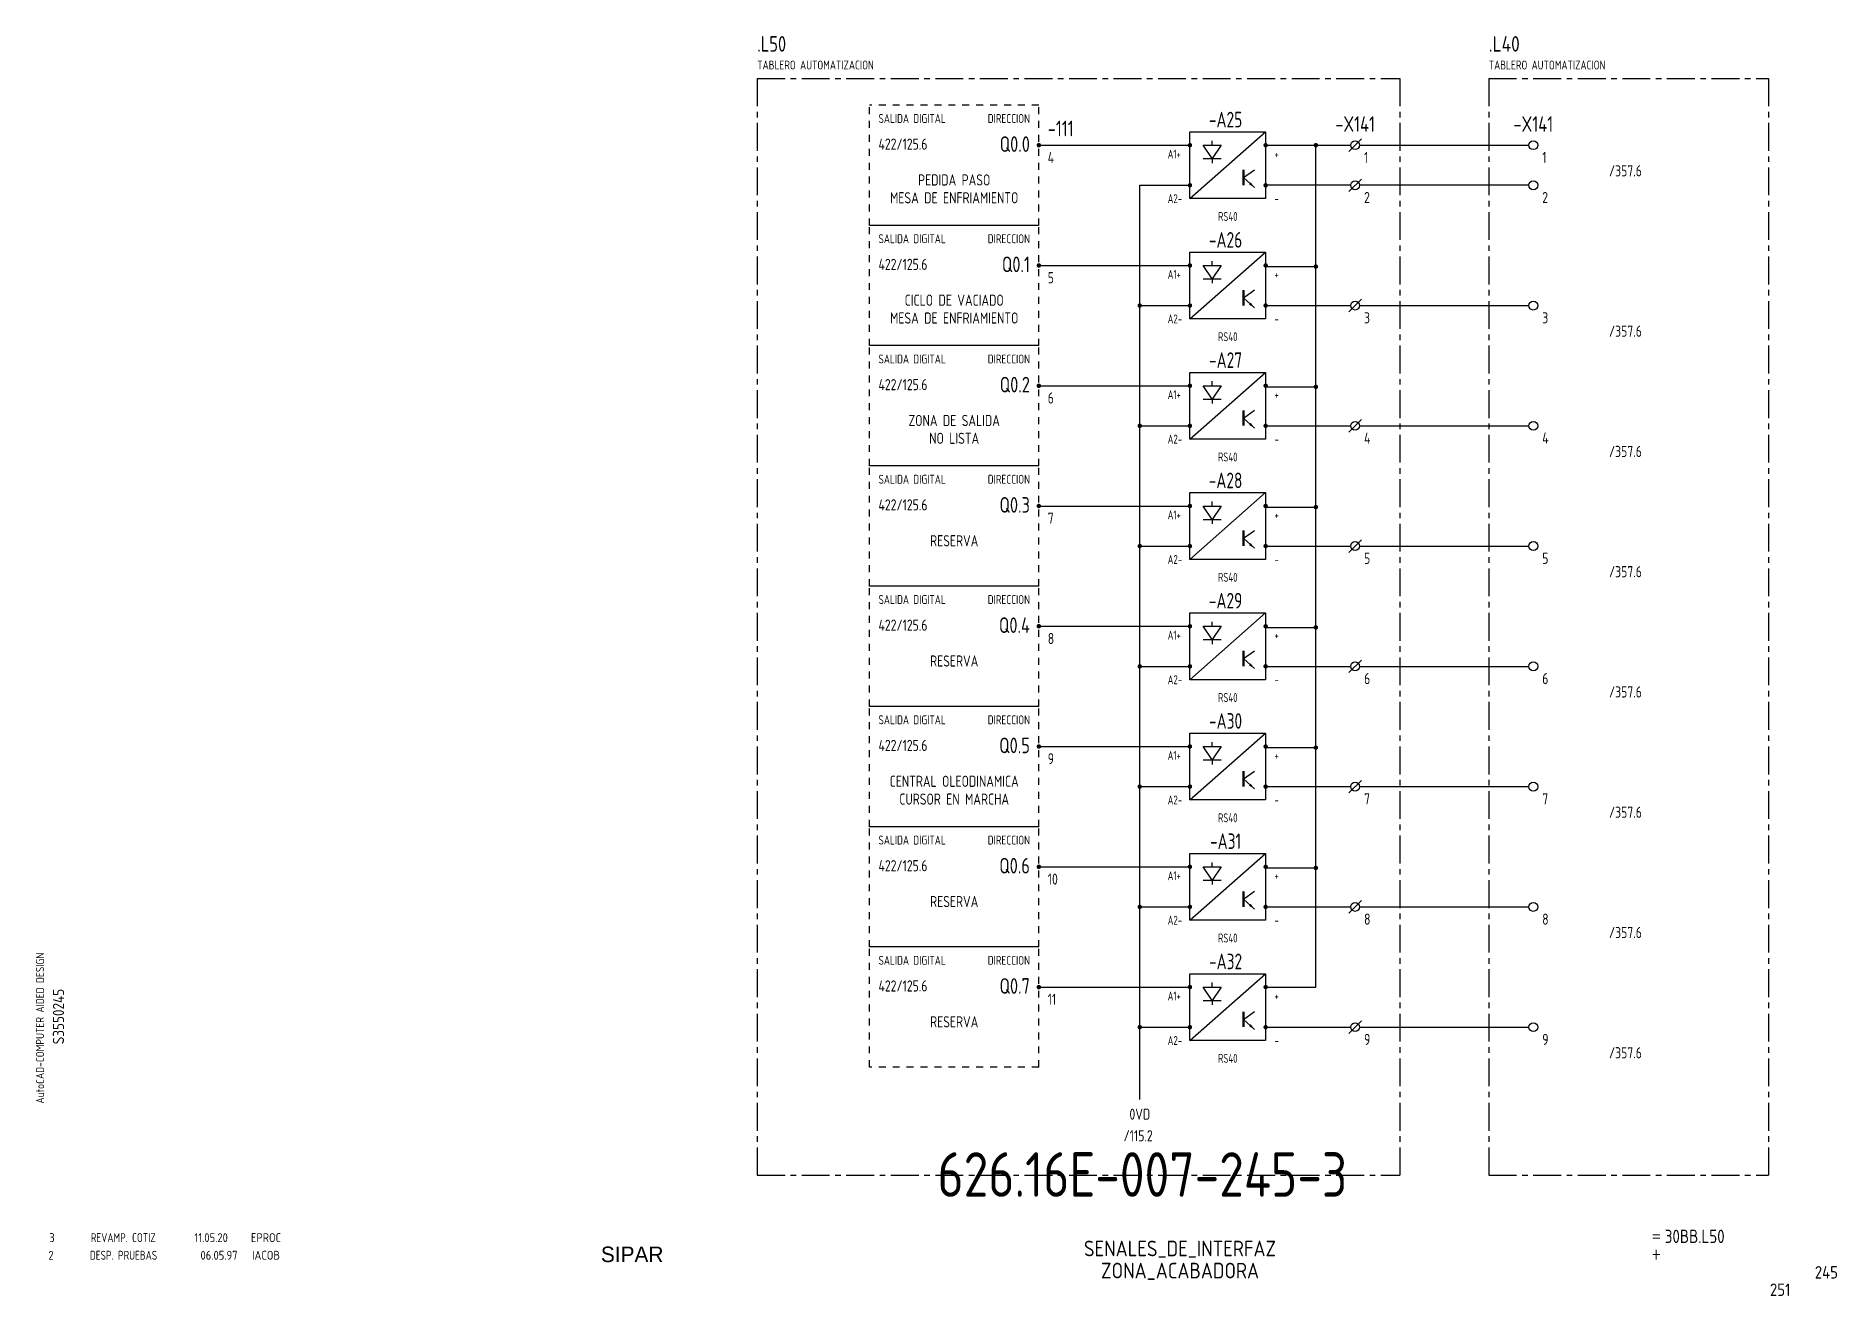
# Model space of a CAD drawing. Extents: x 10 to 414, y 6 to 289.
import ezdxf
from ezdxf.enums import TextEntityAlignment as Align

# ---------------------------------------------------------------- set-up
doc = ezdxf.new("R2010")
doc.units = 0
doc.header["$LTSCALE"] = 5
doc.header["$MEASUREMENT"] = 0
doc.linetypes.add('CENTER', pattern=[2, 1.25, -0.25, 0.25, -0.25])
doc.linetypes.add('HIDDEN1', pattern=[0.625, 0.3125, -0.3125])
doc.layers.get('0').update_dxf_attribs({"linetype": 'CONTINUOUS'})
doc.layers.add('CART', color=7, linetype='CONTINUOUS')
doc.styles.add('DIN', font='DIN.shx', dxfattribs={"width": 0.85})
doc.styles.add('N', font='ROMANS', dxfattribs={"width": 0.85, "height": 3})
doc.styles.add('X', font='UNIV.SHX', dxfattribs={"height": 3.5})

# ---------------------------------------------------------------- blocks, each defined once
blk = doc.blocks.new('B5-3')
at = {"linetype": 'Continuous', "const_width": 0.5}
blk.add_lwpolyline([(-0.25, 0, 1), (0.25, 0, 1)], format="xyb", close=True, dxfattribs=at)
blk = doc.blocks.new('REV2')
at = {"color": 3, "style": 'DIN'}
for s, width, p in [('2', 0.9, (12.45, 13.79)), ('DESP. PRUEBAS', 0.8, (21.76, 13.79)), ('06.05.97', 0.9, (46.59, 13.79)), ('IACOB', 0.9, (58.16, 13.79))]:
    blk.add_text(s, height=2, dxfattribs=dict(at, width=width)).set_placement(p)

msp = doc.modelspace()

# ---------------------------------------------------------------- linework, layer by layer
at = {"color": 3, "linetype": 'CENTER'}
for p, q in [((171.58, 279), (315.81, 279)), ((171.58, 279), (171.58, 32.8)), ((315.81, 279), (315.81, 32.8)), ((335.81, 279), (335.81, 32.8)), ((335.81, 279), (398.62, 279)), ((398.62, 279), (398.62, 32.8)), ((171.58, 32.8), (315.81, 32.8)), ((335.81, 32.8), (398.62, 32.8))]:
    msp.add_line(p, q, dxfattribs=at)
at = {"linetype": 'HIDDEN1'}
for p, q in [((234.8, 273), (196.8, 273)), ((196.8, 246), (196.8, 273)), ((234.8, 246), (234.8, 273)), ((196.8, 219), (196.8, 246)), ((234.8, 219), (234.8, 246)), ((196.8, 192), (196.8, 219)), ((234.8, 192), (234.8, 219)), ((196.8, 165), (196.8, 192)), ((234.8, 165), (234.8, 192)), ((196.8, 138), (196.8, 165)), ((234.8, 138), (234.8, 165)), ((196.8, 111), (196.8, 138)), ((234.8, 111), (234.8, 138)), ((196.8, 84), (196.8, 111)), ((234.8, 84), (234.8, 111)), ((196.8, 57), (196.8, 84)), ((234.8, 57), (234.8, 84)), ((234.8, 57), (196.8, 57))]:
    msp.add_line(p, q, dxfattribs=at)
for p, q in [((268.72, 252), (285.72, 267)), ((234.8, 264), (268.72, 264)), ((273.72, 261), (271.72, 264)), ((271.72, 264), (272.72, 264)), ((272.72, 264), (275.72, 264)), ((273.72, 264), (273.72, 265)), ((275.72, 264), (273.72, 261)), ((285.72, 264), (304.81, 264)), ((306.81, 264), (344.81, 264)), ((271.72, 261), (275.72, 261)), ((273.72, 261), (273.72, 260)), ((280.72, 256.75), (283.22, 258.5)), ((280.72, 256.75), (283.22, 254.5)), ((304.81, 255), (285.72, 255)), ((344.81, 255), (306.81, 255)), ((268.72, 225), (285.72, 240)), ((234.8, 237), (268.72, 237)), ((273.72, 234), (271.72, 237)), ((271.72, 237), (272.72, 237)), ((272.72, 237), (275.72, 237)), ((273.72, 237), (273.72, 238)), ((275.72, 237), (273.72, 234)), ((271.72, 234), (275.72, 234)), ((273.72, 234), (273.72, 233)), ((280.72, 229.75), (283.22, 231.5)), ((280.72, 229.75), (283.22, 227.5)), ((285.72, 228), (304.81, 228)), ((306.81, 228), (344.81, 228)), ((268.72, 198), (285.72, 213)), ((273.72, 210), (273.72, 211)), ((234.8, 210), (268.72, 210)), ((273.72, 207), (271.72, 210)), ((271.72, 210), (272.72, 210)), ((271.72, 207), (275.72, 207)), ((272.72, 210), (275.72, 210)), ((275.72, 210), (273.72, 207)), ((273.72, 207), (273.72, 206)), ((280.72, 202.75), (283.22, 204.5)), ((280.72, 202.75), (283.22, 200.5)), ((285.72, 201), (304.81, 201)), ((306.81, 201), (344.81, 201)), ((268.72, 171), (285.72, 186)), ((234.8, 183), (268.72, 183)), ((273.72, 180), (271.72, 183)), ((271.72, 183), (272.72, 183)), ((272.72, 183), (275.72, 183)), ((273.72, 183), (273.72, 184)), ((275.72, 183), (273.72, 180)), ((271.72, 180), (275.72, 180)), ((273.72, 180), (273.72, 179)), ((280.72, 175.75), (283.22, 177.5)), ((280.72, 175.75), (283.22, 173.5)), ((285.72, 174), (304.81, 174)), ((306.81, 174), (344.81, 174)), ((268.72, 144), (285.72, 159)), ((234.8, 156), (268.72, 156)), ((273.72, 153), (271.72, 156)), ((271.72, 156), (272.72, 156)), ((272.72, 156), (275.72, 156)), ((273.72, 156), (273.72, 157)), ((275.72, 156), (273.72, 153)), ((271.72, 153), (275.72, 153)), ((273.72, 153), (273.72, 152)), ((280.72, 148.75), (283.22, 150.5)), ((280.72, 148.75), (283.22, 146.5)), ((285.72, 147), (304.81, 147)), ((306.81, 147), (344.81, 147)), ((268.72, 117), (285.72, 132)), ((273.72, 129), (273.72, 130)), ((234.8, 129), (268.72, 129)), ((273.72, 126), (271.72, 129)), ((271.72, 129), (272.72, 129)), ((271.72, 126), (275.72, 126)), ((272.72, 129), (275.72, 129)), ((275.72, 129), (273.72, 126)), ((273.72, 126), (273.72, 125)), ((280.72, 121.75), (283.22, 123.5)), ((280.72, 121.75), (283.22, 119.5)), ((285.72, 120), (304.81, 120)), ((306.81, 120), (344.81, 120)), ((234.8, 102), (268.72, 102)), ((268.72, 90), (285.72, 105)), ((273.72, 99), (271.72, 102)), ((271.72, 102), (272.72, 102)), ((272.72, 102), (275.72, 102)), ((273.72, 102), (273.72, 103)), ((275.72, 102), (273.72, 99)), ((271.72, 99), (275.72, 99)), ((273.72, 99), (273.72, 98)), ((280.72, 94.75), (283.22, 96.5)), ((280.72, 94.75), (283.22, 92.5)), ((285.72, 93), (304.81, 93)), ((306.81, 93), (344.81, 93)), ((268.72, 63), (285.72, 78)), ((234.8, 75), (268.72, 75)), ((273.72, 72), (271.72, 75)), ((271.72, 75), (272.72, 75)), ((272.72, 75), (275.72, 75)), ((273.72, 75), (273.72, 76)), ((275.72, 75), (273.72, 72)), ((271.72, 72), (275.72, 72)), ((273.72, 72), (273.72, 71)), ((280.72, 67.75), (283.22, 69.5)), ((280.72, 67.75), (283.22, 65.5)), ((285.72, 66), (304.81, 66)), ((306.81, 66), (344.81, 66))]:
    msp.add_line(p, q)
at = {"color": 3}
for p, q in [((268.72, 267), (285.72, 267)), ((268.72, 252), (268.72, 267)), ((285.72, 267), (285.72, 252)), ((285.72, 252), (268.72, 252)), ((268.72, 240), (285.72, 240)), ((268.72, 225), (268.72, 240)), ((285.72, 240), (285.72, 225)), ((285.72, 225), (268.72, 225)), ((268.72, 213), (285.72, 213)), ((268.72, 198), (268.72, 213)), ((285.72, 213), (285.72, 198)), ((285.72, 198), (268.72, 198)), ((268.72, 186), (285.72, 186)), ((268.72, 171), (268.72, 186)), ((285.72, 186), (285.72, 171)), ((285.72, 171), (268.72, 171)), ((268.72, 159), (285.72, 159)), ((268.72, 144), (268.72, 159)), ((285.72, 159), (285.72, 144)), ((285.72, 144), (268.72, 144)), ((268.72, 132), (285.72, 132)), ((268.72, 117), (268.72, 132)), ((285.72, 132), (285.72, 117)), ((285.72, 117), (268.72, 117)), ((268.72, 105), (285.72, 105)), ((268.72, 90), (268.72, 105)), ((285.72, 105), (285.72, 90)), ((285.72, 90), (268.72, 90)), ((268.72, 78), (285.72, 78)), ((268.72, 63), (268.72, 78)), ((285.72, 78), (285.72, 63)), ((285.72, 63), (268.72, 63))]:
    msp.add_line(p, q, dxfattribs=at)
at = {"linetype": 'Continuous'}
for p, q in [((296.99, 75), (296.99, 264)), ((307.23, 265.41), (304.4, 262.59)), ((257.45, 255), (268.72, 255)), ((257.45, 49.75), (257.45, 255)), ((307.23, 256.41), (304.4, 253.59)), ((234.8, 246), (196.8, 246)), ((285.72, 236.75), (296.99, 236.75)), ((257.45, 228), (268.72, 228)), ((307.23, 229.41), (304.4, 226.59)), ((234.8, 219), (196.8, 219)), ((285.72, 209.75), (296.99, 209.75)), ((307.23, 202.41), (304.4, 199.59)), ((257.45, 201), (268.72, 201)), ((234.8, 192), (196.8, 192)), ((285.72, 182.75), (296.99, 182.75)), ((257.45, 174), (268.72, 174)), ((307.23, 175.41), (304.4, 172.59)), ((234.8, 165), (196.8, 165)), ((285.72, 155.75), (296.99, 155.75)), ((257.45, 147), (268.72, 147)), ((307.23, 148.41), (304.4, 145.59)), ((234.8, 138), (196.8, 138)), ((285.72, 128.75), (296.99, 128.75)), ((307.23, 121.41), (304.4, 118.59)), ((257.45, 120), (268.72, 120)), ((234.8, 111), (196.8, 111)), ((285.72, 101.75), (296.99, 101.75)), ((257.45, 93), (268.72, 93)), ((307.23, 94.41), (304.4, 91.59)), ((234.8, 84), (196.8, 84)), ((285.72, 75), (296.99, 75)), ((257.45, 66), (268.72, 66)), ((307.23, 67.41), (304.4, 64.59))]:
    msp.add_line(p, q, dxfattribs=at)
at = {"linetype": 'Continuous', "const_width": 0.5}
for points in [[(268.47, 264, 1), (268.97, 264, 1)], [(285.47, 264, 1), (285.97, 264, 1)], [(296.74, 264, 1), (297.24, 264, 1)], [(268.47, 255, 1), (268.97, 255, 1)], [(285.47, 255, 1), (285.97, 255, 1)], [(268.47, 237, 1), (268.97, 237, 1)], [(285.47, 237, 1), (285.97, 237, 1)], [(296.74, 236.75, 1), (297.24, 236.75, 1)], [(257.2, 228, 1), (257.7, 228, 1)], [(268.47, 228, 1), (268.97, 228, 1)], [(285.47, 228, 1), (285.97, 228, 1)], [(268.47, 210, 1), (268.97, 210, 1)], [(285.47, 210, 1), (285.97, 210, 1)], [(296.74, 209.75, 1), (297.24, 209.75, 1)], [(257.2, 201, 1), (257.7, 201, 1)], [(268.47, 201, 1), (268.97, 201, 1)], [(285.47, 201, 1), (285.97, 201, 1)], [(268.47, 183, 1), (268.97, 183, 1)], [(285.47, 183, 1), (285.97, 183, 1)], [(296.74, 182.75, 1), (297.24, 182.75, 1)], [(257.2, 174, 1), (257.7, 174, 1)], [(268.47, 174, 1), (268.97, 174, 1)], [(285.47, 174, 1), (285.97, 174, 1)], [(268.47, 156, 1), (268.97, 156, 1)], [(285.47, 156, 1), (285.97, 156, 1)], [(296.74, 155.75, 1), (297.24, 155.75, 1)], [(257.2, 147, 1), (257.7, 147, 1)], [(268.47, 147, 1), (268.97, 147, 1)], [(285.47, 147, 1), (285.97, 147, 1)], [(268.47, 129, 1), (268.97, 129, 1)], [(285.47, 129, 1), (285.97, 129, 1)], [(296.74, 128.75, 1), (297.24, 128.75, 1)], [(257.2, 120, 1), (257.7, 120, 1)], [(268.47, 120, 1), (268.97, 120, 1)], [(285.47, 120, 1), (285.97, 120, 1)], [(268.47, 102, 1), (268.97, 102, 1)], [(285.47, 102, 1), (285.97, 102, 1)], [(296.74, 101.75, 1), (297.24, 101.75, 1)], [(257.2, 93, 1), (257.7, 93, 1)], [(268.47, 93, 1), (268.97, 93, 1)], [(285.47, 93, 1), (285.97, 93, 1)], [(268.47, 75, 1), (268.97, 75, 1)], [(285.47, 75, 1), (285.97, 75, 1)], [(257.2, 66, 1), (257.7, 66, 1)], [(268.47, 66, 1), (268.97, 66, 1)], [(285.47, 66, 1), (285.97, 66, 1)]]:
    msp.add_lwpolyline(points, format="xyb", close=True, dxfattribs=at)
at = {"const_width": 0.5}
for points in [[(280.72, 258.5), (280.72, 255)], [(280.72, 231.5), (280.72, 228)], [(280.72, 204.5), (280.72, 201)], [(280.72, 177.5), (280.72, 174)], [(280.72, 150.5), (280.72, 147)], [(280.72, 123.5), (280.72, 120)], [(280.72, 96.5), (280.72, 93)], [(280.72, 69.5), (280.72, 66)]]:
    msp.add_lwpolyline(points, dxfattribs=at)
for points in [[(283.22, 254.5, 0, 0.6, 0), (282.17, 255.45, 0.6, 0.6, 0)], [(283.22, 227.5, 0, 0.6, 0), (282.17, 228.45, 0.6, 0.6, 0)], [(283.22, 200.5, 0, 0.6, 0), (282.17, 201.45, 0.6, 0.6, 0)], [(283.22, 173.5, 0, 0.6, 0), (282.17, 174.45, 0.6, 0.6, 0)], [(283.22, 146.5, 0, 0.6, 0), (282.17, 147.45, 0.6, 0.6, 0)], [(283.22, 119.5, 0, 0.6, 0), (282.17, 120.45, 0.6, 0.6, 0)], [(283.22, 92.5, 0, 0.6, 0), (282.17, 93.45, 0.6, 0.6, 0)], [(283.22, 65.5, 0, 0.6, 0), (282.17, 66.45, 0.6, 0.6, 0)]]:
    msp.add_lwpolyline(points, format="xyseb")
for centre in [(305.81, 264), (345.81, 264), (305.81, 255), (345.81, 255), (305.81, 228), (345.81, 228), (305.81, 201), (345.81, 201), (305.81, 174), (345.81, 174), (305.81, 147), (345.81, 147), (305.81, 120), (345.81, 120), (305.81, 93), (345.81, 93), (305.81, 66), (345.81, 66)]:
    msp.add_circle(centre, 1)

# ---------------------------------------------------------------- block references
for p in [(234.8, 264), (234.8, 237), (234.8, 210), (234.8, 183), (234.8, 156), (234.8, 129), (234.8, 102), (234.8, 75)]:
    msp.add_blockref('B5-3', p)
at = {"linetype": 'Continuous'}
msp.add_blockref('REV2', (0, 0), dxfattribs=at)

# ---------------------------------------------------------------- texts
at = {"color": 3, "style": 'DIN'}
for s, height, width, p in [('.L50', 3.5, 0.8, (171.58, 285)), ('.L40', 3.5, 0.85, (335.81, 285)), ('-111 ', 3.5, 0.8, (236.8, 266)), ('3', 2, 0.9, (12.64, 17.75)), ('REVAMP. COTIZ', 2, 0.8, (21.96, 17.75)), ('11.05.20', 2, 0.9, (45.23, 17.75)), ('EPROC', 2, 0.9, (57.91, 17.75))]:
    msp.add_text(s, height=height, dxfattribs=dict(at, width=width)).set_placement(p)
at = {"style": 'DIN', "width": 0.8}
for s, height, p in [('TABLERO AUTOMATIZACION', 2, (171.58, 281)), ('TABLERO AUTOMATIZACION', 2, (335.81, 281)), ('422/125.6', 2.5, (198.8, 263)), ('4', 2.5, (236.8, 260)), ('1', 2.5, (307.81, 260)), ('1', 2.5, (347.81, 260)), ('/357.6', 2.5, (362.8, 257)), ('2', 2.5, (307.81, 251)), ('2', 2.5, (347.81, 251)), ('422/125.6', 2.5, (198.8, 236)), ('5', 2.5, (236.8, 233)), ('3', 2.5, (307.81, 224)), ('3', 2.5, (347.81, 224)), ('/357.6', 2.5, (362.8, 221)), ('422/125.6', 2.5, (198.8, 209)), ('6', 2.5, (236.8, 206)), ('4', 2.5, (307.81, 197)), ('4', 2.5, (347.81, 197)), ('/357.6', 2.5, (362.8, 194)), ('422/125.6', 2.5, (198.8, 182)), ('7', 2.5, (236.8, 179)), ('5', 2.5, (307.81, 170)), ('5', 2.5, (347.81, 170)), ('/357.6', 2.5, (362.8, 167)), ('422/125.6', 2.5, (198.8, 155)), ('8', 2.5, (236.8, 152)), ('6', 2.5, (307.81, 143)), ('6', 2.5, (347.81, 143)), ('/357.6', 2.5, (362.8, 140)), ('422/125.6', 2.5, (198.8, 128)), ('9', 2.5, (236.8, 125)), ('7', 2.5, (307.81, 116)), ('7', 2.5, (347.81, 116)), ('/357.6', 2.5, (362.8, 113)), ('422/125.6', 2.5, (198.8, 101)), ('10', 2.5, (236.8, 98)), ('8', 2.5, (307.81, 89)), ('8', 2.5, (347.81, 89)), ('/357.6', 2.5, (362.8, 86)), ('422/125.6', 2.5, (198.8, 74)), ('11', 2.5, (236.8, 71)), ('9', 2.5, (307.81, 62)), ('9', 2.5, (347.81, 62)), ('/357.6', 2.5, (362.8, 59)), ('0VD', 2.5, (255.14, 45.21)), ('/115.2', 2.5, (253.83, 40.37))]:
    msp.add_text(s, height=height, dxfattribs=at).set_placement(p)
at = {"color": 1, "style": 'DIN'}
for s, width, p in [('SALIDA DIGITAL', 0.8, (198.8, 269)), ('A1+', 0.75, (263.72, 261)), ('+', 0.75, (287.72, 261)), ('A2-', 0.75, (263.72, 251)), ('-', 0.75, (287.72, 251)), ('SALIDA DIGITAL', 0.8, (198.8, 242)), ('A1+', 0.75, (263.72, 234)), ('+', 0.75, (287.72, 234)), ('A2-', 0.75, (263.72, 224)), ('-', 0.75, (287.72, 224)), ('SALIDA DIGITAL', 0.8, (198.8, 215)), ('A1+', 0.75, (263.72, 207)), ('+', 0.75, (287.72, 207)), ('A2-', 0.75, (263.72, 197)), ('-', 0.75, (287.72, 197)), ('SALIDA DIGITAL', 0.8, (198.8, 188)), ('A1+', 0.75, (263.72, 180)), ('+', 0.75, (287.72, 180)), ('A2-', 0.75, (263.72, 170)), ('-', 0.75, (287.72, 170)), ('SALIDA DIGITAL', 0.8, (198.8, 161)), ('A1+', 0.75, (263.72, 153)), ('+', 0.75, (287.72, 153)), ('A2-', 0.75, (263.72, 143)), ('-', 0.75, (287.72, 143)), ('SALIDA DIGITAL', 0.8, (198.8, 134)), ('A1+', 0.75, (263.72, 126)), ('+', 0.75, (287.72, 126)), ('A2-', 0.75, (263.72, 116)), ('-', 0.75, (287.72, 116)), ('SALIDA DIGITAL', 0.8, (198.8, 107)), ('A1+', 0.75, (263.72, 99)), ('+', 0.75, (287.72, 99)), ('A2-', 0.75, (263.72, 89)), ('-', 0.75, (287.72, 89)), ('SALIDA DIGITAL', 0.8, (198.8, 80)), ('A1+', 0.75, (263.72, 72)), ('+', 0.75, (287.72, 72)), ('A2-', 0.75, (263.72, 62)), ('-', 0.75, (287.72, 62))]:
    msp.add_text(s, height=2, dxfattribs=dict(at, width=width)).set_placement(p)
at = {"color": 1, "style": 'DIN', "width": 0.8}
for p in [(232.8, 269), (232.8, 242), (232.8, 215), (232.8, 188), (232.8, 161), (232.8, 134), (232.8, 107), (232.8, 80)]:
    msp.add_text('DIRECCION', height=2, dxfattribs=at).set_placement(p, align=Align.RIGHT)
at = {"color": 3, "style": 'DIN'}
for s, width, p in [('-A25', 0.75, (276.72, 268)), ('-X141', 0.8, (305.81, 267)), ('-X141', 0.8, (345.81, 267)), ('-A26', 0.75, (276.72, 241)), ('-A27', 0.75, (276.72, 214)), ('-A28', 0.75, (276.72, 187)), ('-A29', 0.75, (276.72, 160)), ('-A30', 0.75, (276.72, 133)), ('-A31', 0.75, (276.72, 106)), ('-A32', 0.75, (276.72, 79))]:
    msp.add_text(s, height=3.5, dxfattribs=dict(at, width=width)).set_placement(p, align=Align.CENTER)
at = {"color": 3, "style": 'DIN', "width": 0.8}
for s, p in [('Q0.0', (232.8, 262.5)), ('Q0.1', (232.8, 235.5)), ('Q0.2', (232.8, 208.5)), ('Q0.3', (232.8, 181.5)), ('Q0.4', (232.8, 154.5)), ('Q0.5', (232.8, 127.5)), ('Q0.6', (232.8, 100.5)), ('Q0.7', (232.8, 73.5))]:
    msp.add_text(s, height=3.5, dxfattribs=at).set_placement(p, align=Align.RIGHT)
at = {"style": 'DIN'}
for s, height, width, p in [('PEDIDA PASO', 2.5, 0.8, (215.8, 254.95)), ('MESA DE ENFRIAMIENTO', 2.5, 0.8, (215.8, 250.95)), ('RS40', 2, 0.75, (277.22, 247)), ('CICLO DE VACIADO', 2.5, 0.8, (215.8, 227.95)), ('MESA DE ENFRIAMIENTO', 2.5, 0.8, (215.8, 223.95)), ('RS40', 2, 0.75, (277.22, 220)), ('ZONA DE SALIDA', 2.5, 0.8, (215.8, 200.95)), ('NO LISTA', 2.5, 0.8, (215.8, 196.95)), ('RS40', 2, 0.75, (277.22, 193)), ('RESERVA', 2.5, 0.8, (215.8, 173.95)), ('RS40', 2, 0.75, (277.22, 166)), ('RESERVA', 2.5, 0.8, (215.8, 146.95)), ('RS40', 2, 0.75, (277.22, 139)), ('CENTRAL OLEODINAMICA', 2.5, 0.8, (215.8, 119.95)), ('CURSOR EN MARCHA', 2.5, 0.8, (215.8, 115.95)), ('RS40', 2, 0.75, (277.22, 112)), ('RESERVA', 2.5, 0.8, (215.8, 92.95)), ('RS40', 2, 0.75, (277.22, 85)), ('RESERVA', 2.5, 0.8, (215.8, 65.95)), ('RS40', 2, 0.75, (277.22, 58))]:
    msp.add_text(s, height=height, dxfattribs=dict(at, width=width)).set_placement(p, align=Align.CENTER)
at = {"color": 2, "insert": (212.04, 37.92), "char_height": 10, "width": 111.0411, "attachment_point": 1, "style": 'DIN'}
msp.add_mtext('626.16E-007-245-3', dxfattribs=at)
at = {"layer": 'CART', "color": 1, "style": 'DIN', "width": 0.9}
msp.add_text('AutoCAD-COMPUTER AIDED DESIGN', height=1.8, rotation=90, dxfattribs=at).set_placement((11.47, 48.84))
at = {"layer": 'CART', "color": 3, "style": 'N', "width": 0.85}
for s, p in [('=', (372.24, 17.91)), ('+', (372.24, 13.87))]:
    msp.add_text(s, height=2.5, dxfattribs=at).set_placement(p)
at = {"layer": 'CART', "color": 3, "style": 'DIN', "width": 0.9, "flags": 1}
msp.add_attdef('S3550245', text='', height=2.5, rotation=90, dxfattribs=at).set_placement((15.95, 68.38), align=Align.CENTER)
at = {"layer": 'CART', "color": 3, "style": 'DIN', "width": 0.85}
msp.add_attdef('30BB.L50', text='', height=3, dxfattribs=at).set_placement((375.33, 16.63), align=Align.BOTTOM_LEFT)
at = {"layer": 'CART', "color": 6, "style": 'X', "flags": 1}
msp.add_attdef('SIPAR', text='', height=3.5, dxfattribs=at).set_placement((143.5, 15), align=Align.MIDDLE)
at = {"layer": 'CART', "color": 2, "style": 'DIN', "width": 0.9, "flags": 1}
for tag, p in [('SENALES_DE_INTERFAZ', (266.5, 16.15)), ('ZONA_ACABADORA', (266.5, 11.19))]:
    msp.add_attdef(tag, text='', height=3.5, dxfattribs=at).set_placement(p, align=Align.MIDDLE)
msp.add_attdef('245', text='', height=2.8, dxfattribs=at).set_placement((414.2, 9.56), align=Align.RIGHT)
at = {"layer": 'CART', "color": 7, "style": 'DIN', "width": 0.9, "flags": 1}
msp.add_attdef('251', (398.93, 5.65), '', height=2.8, dxfattribs=at)

doc.saveas('drawing.dxf')
